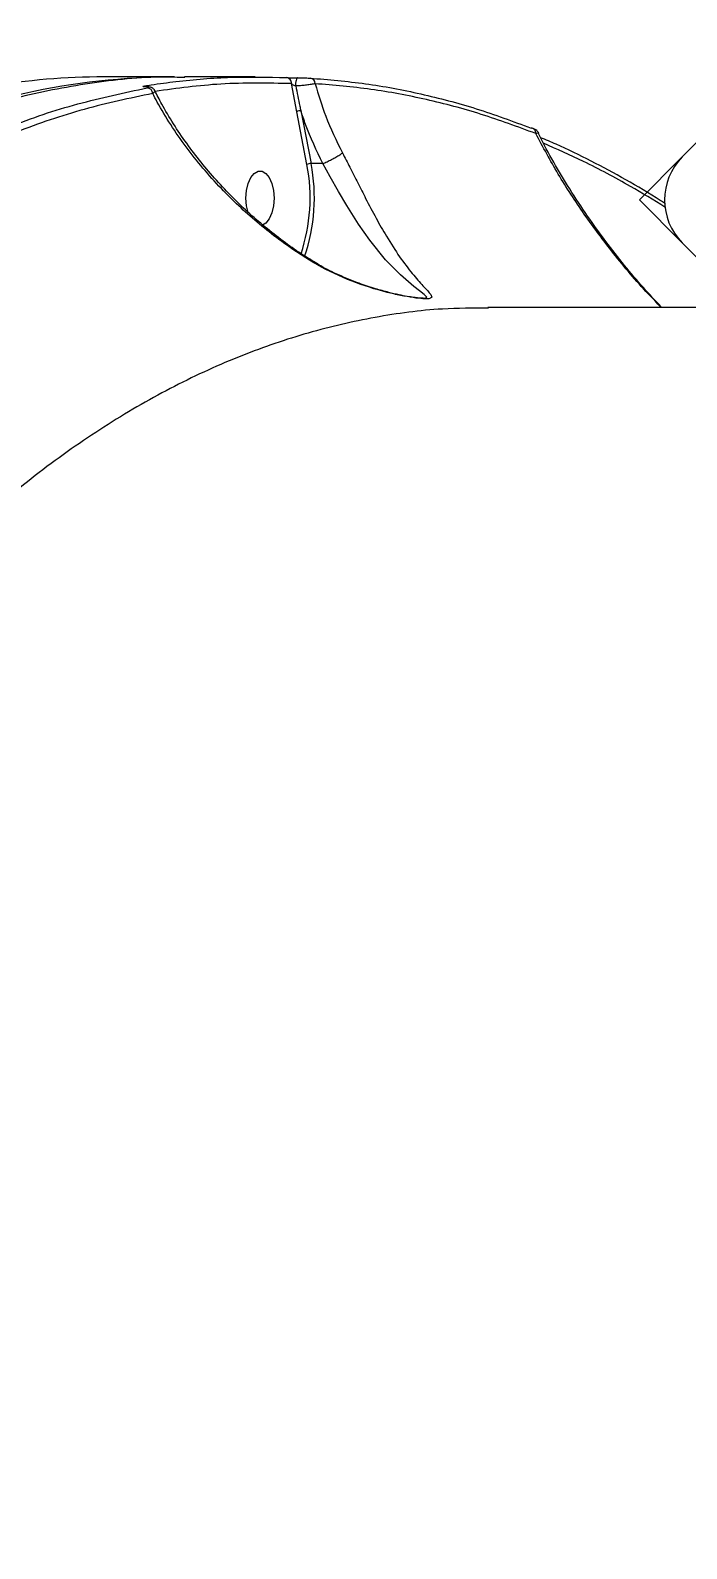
# Model space of a CAD drawing. Header units: millimetres. Extents: x -6028 to 5958, y -6064 to 4137.
# Drawn here: x -1043 to -934.9, y 1541.2 to 1791.4 of the extents above; entities that cross this region are included whole.
import ezdxf

# ---------------------------------------------------------------- set-up
doc = ezdxf.new("R2010")
doc.units = ezdxf.units.MM
doc.layers.add('DIKOM_ОБЪЕКТ', color=7, linetype='Continuous')
doc.layers.add('DIKOM_РАЗМЕР_ОБЪЕКТА', color=7, linetype='Continuous')
doc.styles.add('style1', font='arial.ttf', dxfattribs={"width": 0.8})
doc.dimstyles.new('1-50', dxfattribs={"dimtxt": 300, "dimasz": 200, "dimexe": 100, "dimexo": 0, "dimgap": 100, "dimtad": 1, "dimtxsty": 'style1', "dimcen": 200, "dimclrd": 7, "dimclre": 7, "dimclrt": 7, "dimadec": 1, "dimazin": 2, "dimtfac": 1, "dimtmove": 0, "dimatfit": 2, "dimfxl": 0, "dimlwd": 25, "dimlwe": 18, "dimarcsym": 0})

# ---------------------------------------------------------------- blocks, each defined once
blk = doc.blocks.new('*D12')
at = {"layer": 'Defpoints', "color": 0, "transparency": 16777216}
for p in [(3056.58, 1987.9), (-4027.97, 676.5), (3056.58, -3714.77)]:
    blk.add_point(p, dxfattribs=at)
at = {"layer": 'DIKOM_РАЗМЕР_ОБЪЕКТА', "color": 7, "lineweight": 18, "transparency": 16777216}
for p, q in [((3056.58, 1987.9), (3056.58, -3814.77)), ((-4027.97, 676.5), (-4027.97, -3814.77))]:
    blk.add_line(p, q, dxfattribs=at)
at = {"layer": 'DIKOM_РАЗМЕР_ОБЪЕКТА', "color": 7, "lineweight": 25, "transparency": 16777216}
blk.add_line((-3827.97, -3714.77), (2856.58, -3714.77), dxfattribs=at)
at = {"layer": 'DIKOM_РАЗМЕР_ОБЪЕКТА', "color": 7, "transparency": 16777216}
for points in [[(-3827.97, -3681.44), (-3827.97, -3748.11), (-4027.97, -3714.77)], [(2856.58, -3681.44), (2856.58, -3748.11), (3056.58, -3714.77)]]:
    blk.add_solid(points, dxfattribs=at)
at = {"layer": 'DIKOM_РАЗМЕР_ОБЪЕКТА', "color": 7, "transparency": 16777216, "insert": (20, -3461.6), "char_height": 300, "attachment_point": 5, "style": 'style1'}
blk.add_mtext('7100', dxfattribs=at)

msp = doc.modelspace()

# ---------------------------------------------------------------- linework, layer by layer
at = {"layer": 'DIKOM_ОБЪЕКТ', "color": 7, "linetype": 'Continuous', "lineweight": 15}
for p, q in [((-787.085, 1919.057), (-935.577, 1770.565)), ((-1019.304, 1783.771), (-1030.876, 1783.771)), ((-1005.946, 1783.771), (-1017.59, 1783.771)), ((-999.116, 1778.032), (-999.991, 1782.654)), ((-997.428, 1769.302), (-999.116, 1778.032)), ((-998.446, 1778.207), (-996.758, 1769.478)), ((-994.806, 1769.478), (-996.758, 1769.478)), ((-994.802, 1769.479), (-994.806, 1769.478)), ((-935.577, 1770.565), (-942.648, 1763.494)), ((-942.648, 1763.494), (-935.577, 1756.423)), ((-935.577, 1756.423), (252.362, 568.483)), ((-978.394, 1747.284), (-978.285, 1747.283)), ((-929.168, 1745.771), (-967.62, 1745.771))]:
    msp.add_line(p, q, dxfattribs=at)
at = {"layer": 'DIKOM_ОБЪЕКТ', "color": 7, "linetype": 'Continuous', "lineweight": 15, "flags": 128}
for points in [[(-1024.15, 1782.282), (-1023.982, 1782.262), (-1023.842, 1782.216)], [(-998.909, 1783.613), (-999, 1783.59), (-999.087, 1783.51), (-999.164, 1783.377), (-999.227, 1783.199), (-999.272, 1782.986), (-999.297, 1782.752), (-999.299, 1782.509), (-999.279, 1782.273)], [(-978.285, 1747.283), (-978.069, 1747.281), (-977.957, 1747.295), (-977.702, 1747.451), (-978.091, 1747.918), (-978.861, 1748.514), (-979.816, 1749.24), (-982.031, 1751.123), (-984.475, 1753.622), (-987.078, 1756.832), (-988.939, 1759.493), (-990.872, 1762.569), (-992.211, 1764.857), (-993.585, 1767.297), (-994.801, 1769.478), (-994.802, 1769.479), (-994.802, 1769.479)], [(-1007.478, 1763.771), (-1007.384, 1765.038), (-1007.11, 1766.203), (-1006.678, 1767.171), (-1006.123, 1767.864), (-1005.49, 1768.225), (-1004.831, 1768.225), (-1004.198, 1767.864), (-1003.643, 1767.171), (-1003.211, 1766.203), (-1002.937, 1765.038), (-1002.843, 1763.771), (-1002.937, 1762.503), (-1003.211, 1761.338), (-1003.643, 1760.37), (-1004.198, 1759.677), (-1004.756, 1759.339)], [(-1007.136, 1761.417), (-1007.384, 1762.503), (-1007.478, 1763.771)]]:
    msp.add_lwpolyline(points, dxfattribs=at)
at = {"layer": 'DIKOM_ОБЪЕКТ', "color": 7, "linetype": 'Continuous', "lineweight": 15}
for centre, radius, start, end in [((-1018.719, 1665.819), 117.953, 90.28408, 114.39173), ((-1030.833, 1671.274), 112.496, 90.02149, 99.66403), ((-1023.827, 1780.988), 0.978, 2.81785, 85.34088), ((-1000.911, 1782.733), 0.924, 355.07861, 85.3578), ((-996.986, 1782.661), 0.906, 358.67746, 85.83058), ((-998.461, 1776.897), 1.31, 89.38374, 120.02631), ((-960.522, 1774.518), 0.807, 353.44082, 87.34355), ((-1025.606, 1763.788), 29.404, 340.9382, 11.15799), ((-996.772, 1768.168), 1.31, 89.38853, 120.02151), ((-928.506, 1763.494), 10, 135, 225), ((-1025.831, 1763.811), 28.929, 341.4549, 10.94273)]:
    msp.add_arc(centre, radius, start, end, dxfattribs=at)
for points, knots in [([(-1017.548, 1783.641), (-1018.652, 1783.679), (-1023.868, 1783.86), (-1033.195, 1782.846), (-1045.47, 1780.478), (-1056.239, 1777.275), (-1062.84, 1774.364), (-1065.433, 1773.22)], [0, 0, 0, 0, 0.0686251, 0.3239806, 0.5795461, 0.8349016, 1, 1, 1, 1]), ([(-1051.429, 1773.278), (-1049.798, 1774.027), (-1044.43, 1776.49), (-1035.195, 1779.511), (-1027.563, 1781.146), (-1023.747, 1781.963)], [0, 0, 0, 0, 0.1792005, 0.5895995, 1, 1, 1, 1]), ([(-1023.944, 1782.122), (-1023.971, 1782.123), (-1024.111, 1782.126), (-1024.322, 1782.139), (-1024.474, 1782.171), (-1024.459, 1782.22), (-1024.26, 1782.26), (-1024.15, 1782.282)], [0, 0, 0, 0, 0.0440734, 0.224594, 0.4337412, 0.6874802, 1, 1, 1, 1]), ([(-1024.15, 1782.282), (-1023.808, 1782.337), (-1022.097, 1782.612), (-1017.363, 1783.248), (-1009.931, 1783.858), (-1003.87, 1783.721), (-1000.836, 1783.653)], [0, 0, 0, 0, 0.0441388, 0.2207135, 0.6100131, 1, 1, 1, 1]), ([(-1023.916, 1782.128), (-1023.957, 1782.129), (-1024.061, 1782.131), (-1024.143, 1782.138), (-1024.147, 1782.139), (-1024.149, 1782.139)], [0, 0, 0, 0, 0.29266923, 0.75843426, 1, 1, 1, 1]), ([(-1023.747, 1781.963), (-1023.637, 1781.987), (-1023.444, 1782.028), (-1023.437, 1782.077), (-1023.588, 1782.107), (-1023.791, 1782.119), (-1023.922, 1782.122), (-1023.944, 1782.122)], [0, 0, 0, 0, 0.3277489, 0.5739049, 0.7796654, 0.9627785, 1, 1, 1, 1]), ([(-1022.527, 1781.515), (-1022.539, 1781.547), (-1022.585, 1781.668), (-1022.737, 1781.822), (-1022.934, 1781.963), (-1023.125, 1782.041), (-1023.303, 1782.084), (-1023.517, 1782.114), (-1023.746, 1782.12), (-1023.893, 1782.124)], [0, 0, 0, 0, 0.0528626, 0.1988635, 0.3264761, 0.4415046, 0.5511041, 0.7095747, 1, 1, 1, 1]), ([(-999.991, 1782.654), (-1003.866, 1782.734), (-1011.355, 1782.889), (-1018.826, 1781.868), (-1022.43, 1781.376)], [0, 0, 0, 0, 0.51755101, 1, 1, 1, 1]), ([(-1000.836, 1783.653), (-1000.799, 1783.652), (-1000.663, 1783.646), (-1000.35, 1783.636), (-999.882, 1783.625), (-999.38, 1783.616), (-999.066, 1783.614), (-998.909, 1783.613)], [0, 0, 0, 0, 0.0918934, 0.3355249, 0.5630587, 0.7814327, 1, 1, 1, 1]), ([(-999.279, 1782.273), (-999.326, 1782.281), (-999.381, 1782.29), (-999.497, 1782.326), (-999.632, 1782.383), (-999.803, 1782.485), (-999.92, 1782.579), (-999.975, 1782.637), (-999.991, 1782.654)], [0, 0, 0, 0, 0.152248, 0.1824995, 0.3869115, 0.623917, 0.8956975, 1, 1, 1, 1]), ([(-996.08, 1782.64), (-996.139, 1782.627), (-996.358, 1782.577), (-996.878, 1782.489), (-997.658, 1782.391), (-998.494, 1782.314), (-999.016, 1782.286), (-999.279, 1782.273)], [0, 0, 0, 0, 0.0903278, 0.3322146, 0.5590759, 0.7775927, 1, 1, 1, 1]), ([(-999.279, 1782.273), (-999.059, 1781.167), (-998.788, 1779.811), (-998.5, 1778.458), (-998.446, 1778.207)], [0, 0, 0, 0, 0.8148008, 1, 1, 1, 1]), ([(-998.909, 1783.613), (-998.748, 1783.612), (-998.426, 1783.61), (-997.911, 1783.601), (-997.427, 1783.588), (-997.1, 1783.576), (-996.959, 1783.568), (-996.92, 1783.565)], [0, 0, 0, 0, 0.2168862, 0.4334611, 0.6619779, 0.9080647, 1, 1, 1, 1]), ([(-996.92, 1783.565), (-993.874, 1783.309), (-987.78, 1782.796), (-978.651, 1781.062), (-969.537, 1778.678), (-963.502, 1776.442), (-960.484, 1775.324)], [0, 0, 0, 0, 0.2490995, 0.4981985, 0.7490979, 1, 1, 1, 1]), ([(-996.08, 1782.64), (-995.547, 1780.854), (-994.391, 1776.976), (-992.563, 1773.249), (-991.577, 1771.239)], [0, 0, 0, 0, 0.4604855, 1, 1, 1, 1]), ([(-959.721, 1774.426), (-962.71, 1775.533), (-968.69, 1777.747), (-977.761, 1780.127), (-986.893, 1781.868), (-993.018, 1782.383), (-996.08, 1782.64)], [0, 0, 0, 0, 0.2491005, 0.4982003, 0.7490999, 1, 1, 1, 1]), ([(-1022.849, 1781.036), (-1026.616, 1780.243), (-1034.15, 1778.659), (-1045.388, 1774.791), (-1056.565, 1769.918), (-1063.909, 1765.675), (-1067.581, 1763.554)], [0, 0, 0, 0, 0.2485967, 0.4971939, 0.748598, 1, 1, 1, 1]), ([(-1022.544, 1781.504), (-1022.522, 1781.46), (-1022.463, 1781.344), (-1022.645, 1781.17), (-1022.82, 1781.055), (-1022.849, 1781.036)], [0, 0, 0, 0, 0.3334479, 0.8893155, 1, 1, 1, 1]), ([(-997.098, 1753.61), (-997.784, 1754.044), (-999.619, 1755.207), (-1002.484, 1757.257), (-1006.745, 1760.654), (-1010.827, 1764.502), (-1014.622, 1768.725), (-1017.418, 1772.252), (-1019.932, 1775.889), (-1021.701, 1778.842), (-1022.602, 1780.563), (-1022.849, 1781.036)], [0, 0, 0, 0, 0.0601173, 0.1609819, 0.2618617, 0.468976, 0.5884114, 0.7078529, 0.8306451, 0.9534385, 1, 1, 1, 1]), ([(-997.017, 1753.748), (-997.344, 1753.947), (-998.711, 1754.78), (-1001.037, 1756.434), (-1004, 1758.715), (-1006.892, 1761.209), (-1009.698, 1763.886), (-1012.386, 1766.73), (-1014.924, 1769.716), (-1017.297, 1772.828), (-1019.458, 1776.029), (-1021.217, 1778.942), (-1022.133, 1780.778), (-1022.505, 1781.522)], [0, 0, 0, 0, 0.0284425, 0.1187756, 0.2118339, 0.307703, 0.4062888, 0.5072867, 0.6101693, 0.7145877, 0.8211095, 0.9275312, 1, 1, 1, 1]), ([(-994.806, 1769.478), (-995.823, 1771.608), (-997.193, 1774.479), (-998.189, 1777.443), (-998.446, 1778.207)], [0, 0, 0, 0, 0.7421829, 1, 1, 1, 1]), ([(-959.245, 1774.519), (-959.288, 1774.594), (-959.383, 1774.759), (-959.595, 1774.949), (-959.875, 1775.135), (-960.122, 1775.229), (-960.272, 1775.286)], [0, 0, 0, 0, 0.1554708, 0.3416312, 0.5985919, 1, 1, 1, 1]), ([(-959.265, 1774.51), (-959.255, 1774.508), (-959.206, 1774.494), (-959.41, 1774.462), (-959.658, 1774.433), (-959.721, 1774.426)], [0, 0, 0, 0, 0.1661474, 0.7901433, 1, 1, 1, 1]), ([(-939.039, 1745.771), (-939.77, 1746.513), (-942.601, 1749.392), (-946.894, 1754.532), (-951.833, 1761.135), (-956.144, 1767.743), (-958.529, 1772.199), (-959.721, 1774.426)], [0, 0, 0, 0, 0.0830355, 0.3218355, 0.5477567, 0.7740617, 1, 1, 1, 1]), ([(-938.985, 1745.771), (-939.981, 1746.833), (-942.107, 1749.102), (-945.168, 1752.738), (-948.26, 1756.695), (-951.278, 1760.9), (-954.162, 1765.266), (-956.786, 1769.701), (-958.491, 1772.777), (-959.237, 1774.368), (-959.296, 1774.494)], [0, 0, 0, 0, 0.1175522, 0.2510057, 0.3901715, 0.5353959, 0.6882169, 0.8391499, 0.9872434, 1, 1, 1, 1]), ([(-938.492, 1762.967), (-938.729, 1763.117), (-940.854, 1764.45), (-944.876, 1766.86), (-950.6, 1769.924), (-955.28, 1772.224), (-958.067, 1773.391), (-958.922, 1773.748)], [0.31560946, 0.31560946, 0.31560946, 0.31560946, 0.33977631, 0.53217496, 0.72377522, 0.91532815, 1, 1, 1, 1]), ([(-938.434, 1762.295), (-940.322, 1763.486), (-944.773, 1766.141), (-951.43, 1769.736), (-956.23, 1771.853), (-958.427, 1772.822)], [0.32503766, 0.32503766, 0.32503766, 0.32503766, 0.5190145, 0.7799508, 1, 1, 1, 1]), ([(-991.577, 1771.239), (-991.168, 1770.449), (-990.317, 1768.803), (-989.042, 1766.259), (-987.598, 1763.412), (-986.016, 1760.413), (-984.136, 1757.119), (-982.117, 1753.984), (-980.073, 1751.289), (-978.547, 1749.571), (-977.54, 1748.509), (-976.963, 1747.838), (-976.768, 1747.395), (-977.218, 1747.179), (-978.268, 1747.172), (-979.958, 1747.365), (-982.002, 1747.727), (-985.395, 1748.504), (-990.087, 1749.999), (-994.364, 1751.972), (-996.637, 1753.333), (-997.098, 1753.61)], [0, 0, 0, 0, 0.039971, 0.0832979, 0.1277341, 0.188042, 0.2502371, 0.3338808, 0.4199849, 0.5013453, 0.5430293, 0.5846625, 0.6297929, 0.6581326, 0.6869628, 0.7180483, 0.7529313, 0.788757, 0.8810077, 0.9758696, 1, 1, 1, 1]), ([(-994.802, 1769.479), (-994.578, 1769.576), (-994.13, 1769.77), (-993.361, 1770.153), (-992.629, 1770.551), (-992.025, 1770.915), (-991.71, 1771.133), (-991.594, 1771.225), (-991.577, 1771.239)], [0, 0, 0, 0, 0.1975637, 0.3951376, 0.5927016, 0.790282, 0.9680754, 1, 1, 1, 1]), ([(-997.031, 1753.725), (-997.035, 1753.715), (-997.041, 1753.704), (-997.09, 1753.624), (-997.098, 1753.61)], [0, 0, 0, 0, 0.825556, 1, 1, 1, 1]), ([(-978.285, 1747.276), (-978.349, 1747.276), (-978.514, 1747.276), (-979.037, 1747.312), (-979.845, 1747.407), (-980.947, 1747.579), (-982.352, 1747.855), (-984.109, 1748.266), (-986.318, 1748.881), (-989.046, 1749.788), (-992.072, 1751.027), (-994.82, 1752.367), (-996.403, 1753.367), (-997.014, 1753.752)], [0, 0, 0, 0, 0.0254628, 0.0661857, 0.1166879, 0.1771028, 0.2465559, 0.3319256, 0.4398251, 0.5731498, 0.7384381, 0.8991336, 1, 1, 1, 1]), ([(-967.542, 1745.672), (-970.067, 1745.66), (-976.298, 1745.631), (-986.213, 1744.286), (-997.244, 1741.751), (-1008.283, 1737.971), (-1019.294, 1732.958), (-1030.236, 1726.683), (-1040.855, 1719.297), (-1051.125, 1710.855), (-1061.025, 1701.436), (-1070.73, 1690.874), (-1080.196, 1679.158), (-1089.384, 1666.3), (-1098.085, 1652.594), (-1106.281, 1638.112), (-1113.967, 1622.938), (-1121.275, 1606.813), (-1128.162, 1589.751), (-1134.595, 1571.791), (-1140.046, 1554.543), (-1144.631, 1538.222), (-1148.477, 1522.95), (-1151.976, 1507.319), (-1155.113, 1491.386), (-1157.875, 1475.223), (-1160.258, 1458.82), (-1162.292, 1442.19), (-1163.321, 1430.947), (-1163.836, 1425.325)], [0, 0, 0, 0, 0.0269366, 0.0664877, 0.1060696, 0.1456208, 0.1863272, 0.2270669, 0.2677732, 0.3071934, 0.3466444, 0.3860646, 0.4266351, 0.4672389, 0.5078093, 0.5471361, 0.5864933, 0.6258201, 0.666293, 0.7067988, 0.7472717, 0.778685, 0.8100986, 0.8417628, 0.873427, 0.9049435, 0.9364601, 0.96823, 1, 1, 1, 1])]:
    msp.add_open_spline(points, degree=3, knots=knots, dxfattribs=at)

# ---------------------------------------------------------------- dimensions: what is measured, and where the dimension line sits
at = {"layer": 'DIKOM_РАЗМЕР_ОБЪЕКТА'}
dim = msp.add_linear_dim(base=(3056.575, -3714.774), p1=(-4027.972, 676.501), p2=(3056.575, 1987.897), text='7100', dimstyle='1-50', dxfattribs=at)
dim.commit()
dim.dimension.update_dxf_attribs({"geometry": '*D12', "text_midpoint": (20, -3714.774), "dimtype": 160})

doc.saveas('drawing.dxf')
